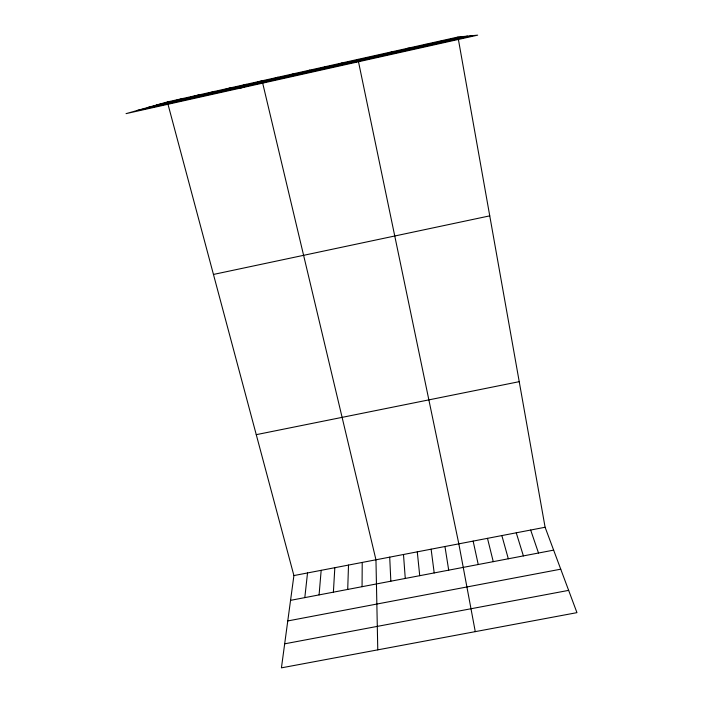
<?xml version="1.0" encoding="UTF-8"?>
<svg xmlns="http://www.w3.org/2000/svg" width="703" height="703" viewBox="0 0 703 703"><rect width="100%" height="100%" fill="white"/><g stroke="black" fill="none" stroke-linecap="round" stroke-linejoin="round"><path stroke-width="1.05" d="M362.063 586.697L362.221 562.435M347.713 589.43L348.512 565.071M333.389 592.172L334.83 567.708M319.083 594.896L321.166 570.335M304.812 597.62L307.527 572.954M167.367 101.944L293.907 575.572L281.428 667.85L576.952 612.647L545.106 527.259L457.969 37.031L167.367 101.944L126.048 113.64L477.662 35.15L457.969 37.031M356.386 62.215L357.994 59.36L458.831 543.85L475.272 631.637M340.621 63.894L341.93 62.945M323.714 67.673L325.911 66.53M306.833 71.442L309.918 70.098M289.996 75.203L293.951 73.666M273.186 78.956L278.019 77.225M240.391 88.112L262.122 80.775L375.956 559.799L377.775 649.853M239.679 86.443L246.252 84.316M222.974 90.169L230.408 87.857M206.304 93.894L214.608 91.39M189.678 97.603L198.826 94.914M173.079 101.311L183.088 98.429M156.514 105.011L463.128 36.538M147.349 107.603L467.486 36.117M137.032 110.529L472.407 35.651M213.457 274.442L489.754 215.856M256.261 434.665L519.227 381.667M293.907 575.572L545.106 527.259M290.559 600.344L553.639 550.133M287.773 620.942L560.748 569.175M284.68 643.825L568.648 590.371M441.22 40.765L445.438 40.484M424.507 44.5L427.793 44.43M407.828 48.226L410.183 48.358M391.184 51.943L392.608 52.286M374.567 55.66L375.068 56.205M530.668 530.036L538.507 553.015M516.248 532.804L523.392 555.906M501.854 535.581L508.313 558.78M487.487 538.34L493.26 561.653M473.145 541.099L478.233 564.518M444.955 546.521L448.707 570.159M431.115 549.184L434.199 572.927M417.283 551.846L419.726 575.687M403.487 554.5L405.271 578.446M389.708 557.145L390.842 581.205"/></g></svg>
